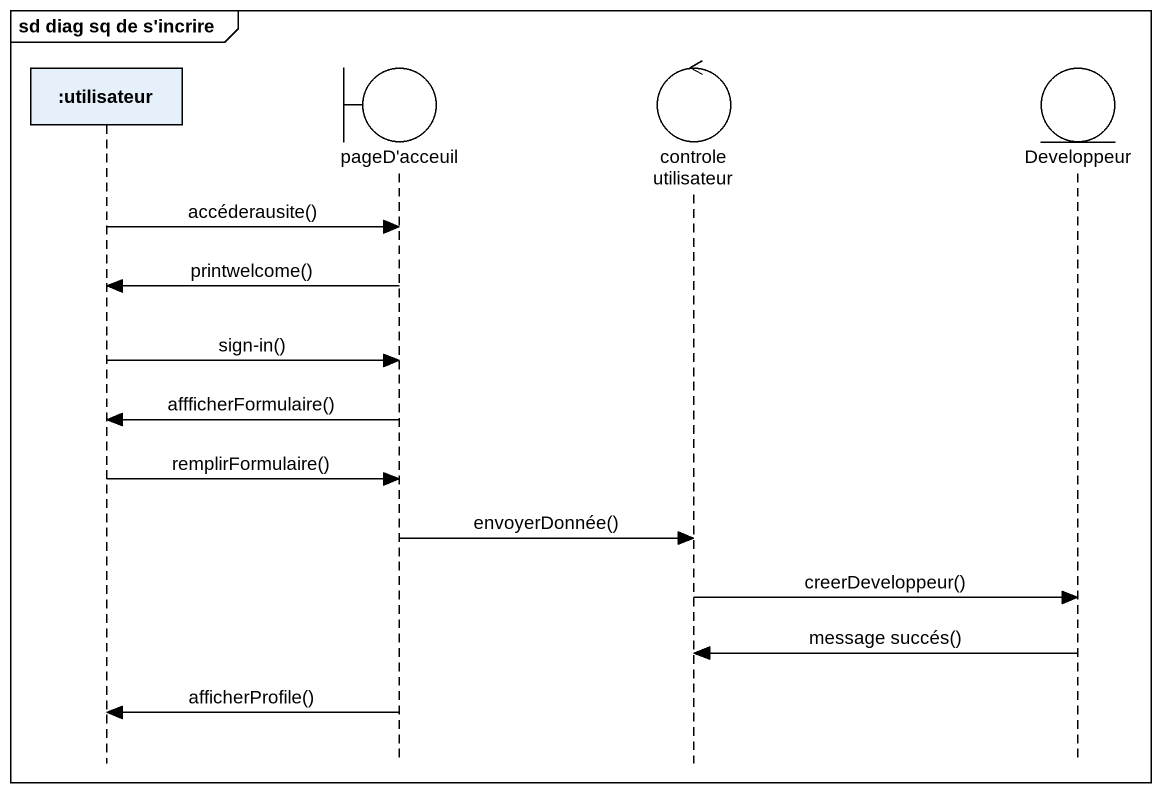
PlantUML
@startuml
mainframe sd diag sq de s'incrire
hide footbox
participant ":utilisateur" as utilisateur
boundary "pageD'acceuil" as pageD_acceuil
control "controle utilisateur" as controle_utilisateur
entity Developpeur

utilisateur -> pageD_acceuil : accéderausite()
pageD_acceuil -> utilisateur : printwelcome()
utilisateur -> pageD_acceuil : sign-in()
pageD_acceuil -> utilisateur : affficherFormulaire()
utilisateur -> pageD_acceuil : remplirFormulaire()
pageD_acceuil -> controle_utilisateur : envoyerDonnée()
controle_utilisateur -> Developpeur : creerDeveloppeur()
Developpeur -> controle_utilisateur : message succés()
pageD_acceuil -> utilisateur : afficherProfile()
@enduml
